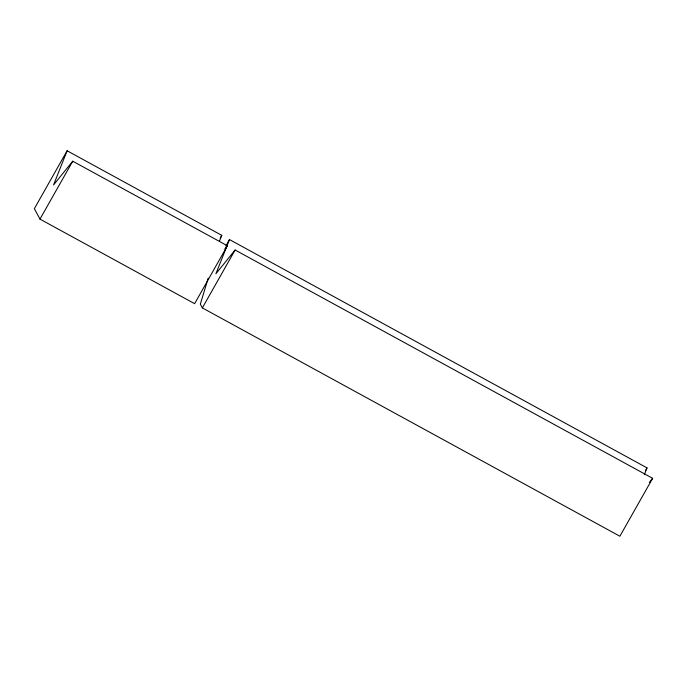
<?xml version="1.0" encoding="UTF-8"?>
<svg xmlns="http://www.w3.org/2000/svg" width="687" height="687" viewBox="0 0 687 687"><rect width="100%" height="100%" fill="white"/><g stroke="black" fill="none" stroke-linecap="round" stroke-linejoin="round"><path stroke-width="1.03" d="M208.213 278.106L200.321 304.143L202.347 307.905L619.88 536.229L652.65 478.315L235.117 249.999L215.924 273.735L229.492 239.565L647.025 467.881L644.312 474.717M67.12 150.771L53.552 184.94L72.745 161.205L227.388 245.766L194.619 303.68L39.975 219.119L34.35 208.685L67.12 150.771L221.755 235.332L219.436 241.189M39.975 219.119L72.745 161.205M220.209 238.071L221.755 235.332M225.877 245.955L229.492 239.565M202.347 307.905L235.117 249.999M645.437 470.689L647.025 467.881M224.735 249.037L227.388 245.766M649.344 482.411L652.65 478.315"/></g></svg>
